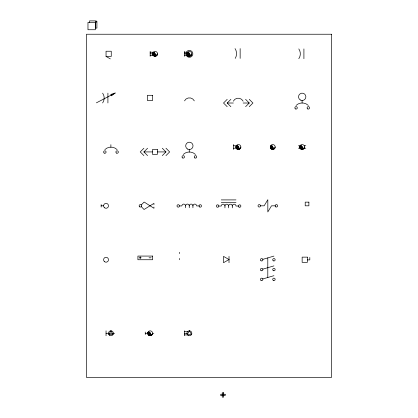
<?xml version="1.0" encoding="UTF-8"?>
<svg xmlns="http://www.w3.org/2000/svg" width="418" height="418" viewBox="0 0 418 418"><rect width="100%" height="100%" fill="white"/><g stroke="black" fill="none" stroke-linecap="round" stroke-linejoin="round"><path stroke-width="0.63" d="M235.961 147.193L237.293 145.762M152.685 53.457L153.463 52.678M152.633 54.063L154.059 52.637M152.722 54.528L154.467 52.783M152.878 54.93L154.77 53.034M153.087 55.275L154.984 53.379M153.338 55.573L155.073 53.844A1.228 1.228 0 0 0 153.845 52.616A1.228 1.228 0 0 0 152.622 53.844L150.172 53.844M153.641 55.829L155.162 54.303M153.986 56.038L155.376 54.648M154.383 56.195L155.679 54.899M154.848 56.284L156.086 55.051M155.418 56.268L156.682 55.004M156.254 55.991L157.22 55.019M187.003 53.457L187.781 52.678M186.951 54.063L188.377 52.637M187.039 54.528L188.784 52.783M187.191 54.93L189.088 53.034M187.4 55.275L189.302 53.379M187.656 55.573L189.391 53.844A1.228 1.228 0 0 0 188.163 52.616A1.228 1.228 0 0 0 186.94 53.844M187.959 55.829L189.479 54.303M188.304 56.038L189.694 54.648M188.701 56.195L189.997 54.899M189.166 56.284L190.404 55.051M189.735 56.268L191 55.004M190.571 55.991L191.538 55.019M143.907 148.244L140.229 151.922L143.907 155.6M147.585 155.6L143.907 151.922L147.585 148.244M162.288 155.6L165.967 151.922L162.288 148.244M165.967 155.6L169.645 151.922L165.967 148.244M227.199 99.338L223.52 103.016L227.199 106.694M230.877 106.694L227.199 103.016L230.877 99.338M141.232 204.951L144.147 202.04L153.949 208.268L153.949 207.046M245.585 106.694L249.259 103.016L245.585 99.338M249.259 106.694L252.937 103.016L249.259 99.338M235.961 146.786L236.881 145.866M235.961 147.497L237.596 145.866M236.17 148.113L238.108 146.169M236.374 148.317L238.213 146.478M236.473 148.62L238.417 146.681M236.677 148.829L238.417 147.089M237.393 149.236L238.72 147.909M237.596 149.336L238.924 148.009M238.312 149.44L239.54 148.212M238.72 149.44L239.948 148.212M239.232 149.336L240.663 147.909M270.341 146.603L271.12 145.825M270.289 147.209L271.721 145.783M270.378 147.679L272.123 145.929M270.535 148.076L272.431 146.18M270.744 148.421L272.64 146.525M271 148.719L272.729 146.99A1.228 1.228 0 0 0 271.507 145.762A1.228 1.228 0 0 0 270.279 146.99M271.298 148.975L272.823 147.449M271.643 149.184L273.032 147.794M272.045 149.341L273.341 148.045M272.51 149.43L273.743 148.197M273.079 149.414L274.339 148.155M273.91 149.137L274.882 148.165M299.758 146.603L300.537 145.825M299.706 147.209L301.132 145.783M299.795 147.679L301.54 145.929M299.952 148.076L301.843 146.18M300.161 148.421L302.057 146.525M300.411 148.719L302.146 146.99A1.228 1.228 0 0 0 300.923 145.762A1.228 1.228 0 0 0 299.696 146.99M300.714 148.975L302.24 147.449M301.059 149.184L302.449 147.794M301.456 149.341L302.752 148.045M301.921 149.43L303.16 148.197M302.491 149.414L303.755 148.155M303.327 149.137L304.294 148.165L305.824 148.212M147.779 332.895L148.562 332.117M147.732 333.501L149.158 332.075M147.82 333.972L149.566 332.221M147.972 334.369L149.869 332.477M148.181 334.714L150.078 332.817M148.437 335.017L150.172 333.282A1.228 1.228 0 0 0 148.944 332.054A1.228 1.228 0 0 0 147.721 333.282L145.271 333.282M148.735 335.267L150.261 333.747M149.085 335.476L150.475 334.086M149.482 335.633L150.778 334.337M149.947 335.722L151.18 334.489M150.517 335.706L151.781 334.447M151.347 335.429L152.319 334.457M236.065 147.805L237.905 146.07M236.881 148.928L238.516 147.397M237.084 149.132L238.621 147.706M237.905 149.44L239.232 148.212M115.201 93L111.481 95.811L110.775 94.452L115.201 93L96.38 102.849M262.791 259.359L273.926 256.093M262.791 269.166L273.926 265.895M262.791 278.968L273.926 275.702M150.172 52.208L153.234 52.208M184.49 52.208L186.329 52.208M184.49 53.844L185.916 53.844M150.172 55.474L153.234 55.474M184.49 55.474L186.329 55.474M106.047 56.446L111.256 56.446L111.256 51.236L106.047 51.236L106.047 56.446L110.336 58.896M227.199 103.016L233.328 103.016M243.13 103.016L249.259 103.016M233.51 145.762L236.269 145.762M298.468 145.762L300.025 145.762M304.267 145.762L305.824 145.762M233.51 148.212L236.269 148.212M298.468 148.212L300.025 148.212M143.907 151.922L152.486 151.922M157.387 151.922L165.967 151.922M221.263 199.903L235.971 199.903M221.263 202.354L235.971 202.354M101.146 205.818L103.596 205.818M260.477 205.818A1.228 1.228 0 0 0 258.637 204.757A1.228 1.228 0 0 0 258.637 206.879A1.228 1.228 0 0 0 260.477 205.818L264.155 205.818L267.828 199.689L267.828 211.947L271.507 205.818L275.185 205.818M179.447 205.928A1.228 1.228 0 0 0 177.613 204.867A1.228 1.228 0 0 0 177.613 206.994A1.228 1.228 0 0 0 179.447 205.928L181.903 205.928A1.839 1.839 0 0 1 183.737 204.094A1.839 1.839 0 0 1 185.576 205.928L185.576 207.767M199.062 205.928L196.606 205.928A1.839 1.839 0 0 0 194.772 204.094A1.839 1.839 0 0 0 192.933 205.928L192.933 207.767M218.813 206.032A1.228 1.228 0 0 1 216.973 207.093A1.228 1.228 0 0 1 216.973 204.972A1.228 1.228 0 0 1 218.813 206.032L221.263 206.032A1.839 1.839 0 0 1 223.102 204.193A1.839 1.839 0 0 1 224.941 206.032L224.941 207.866M238.422 206.032L235.971 206.032A1.839 1.839 0 0 0 234.132 204.193A1.839 1.839 0 0 0 232.293 206.032L232.293 207.866M139.142 257.801L141.185 257.801M149.048 257.801L151.091 257.801M307.355 259.897L309.806 259.897L309.806 257.446M184.49 331.646L187.562 331.646M106.047 333.282L114.626 333.282M153.845 333.282L152.622 333.282A2.451 2.451 0 0 1 148.944 335.403A2.451 2.451 0 0 1 148.944 331.16A2.451 2.451 0 0 1 152.622 333.282A1.228 1.228 0 0 1 151.394 334.505A1.228 1.228 0 0 1 150.172 333.282M184.49 333.282L186.94 333.282M184.49 334.917L187.562 334.917M222.235 394.158L223.677 394.158M222.235 395.721L223.677 395.721M141.284 206.633L144.043 209.496L153.949 203.367L153.949 204.59M303.912 48.911L303.912 58.713M302.099 100.508L302.099 102.959M267.797 257.927L267.797 277.536M240.151 48.598L240.151 58.4M233.51 144.539L233.51 149.44M229.017 256.375L229.017 262.708M224.941 206.032A1.839 1.839 0 0 1 226.781 204.193A1.839 1.839 0 0 1 228.615 206.032L228.615 207.866M223.703 394.247L223.703 395.632M189.255 149.534L189.255 151.99M185.576 205.928A1.839 1.839 0 0 1 187.416 204.094A1.839 1.839 0 0 1 189.255 205.928L189.255 207.767M184.49 51.393L184.49 56.294M184.49 330.831L184.49 335.732M179.583 252.289L179.583 253.616M179.583 258.418L179.583 259.745M150.172 51.393L150.172 56.294M145.271 332.054L145.271 334.505M140.161 256.783L140.161 258.826M110.88 144.68L110.88 147.131M107.912 93.146L107.912 102.953M106.047 330.831L106.047 335.732M101.146 204.59L101.146 207.046M95.33 22.389L95.33 29.741L87.973 29.741L87.973 22.389L96.182 22.368L96.182 20.9L89.515 20.9L89.515 22.368M235.961 146.99A1.228 1.228 0 0 1 237.189 145.762A1.228 1.228 0 0 1 238.417 146.99A1.228 1.228 0 0 0 239.639 148.212A1.228 1.228 0 0 0 240.867 146.99A2.451 2.451 0 0 0 237.189 144.863A2.451 2.451 0 0 0 237.189 149.111A2.451 2.451 0 0 0 240.867 146.99M228.615 206.032A1.839 1.839 0 0 1 230.454 204.193A1.839 1.839 0 0 1 232.293 206.032M189.255 205.928A1.839 1.839 0 0 1 191.094 204.094A1.839 1.839 0 0 1 192.933 205.928M304.597 146.99A2.451 2.451 0 0 1 300.923 149.111A2.451 2.451 0 0 1 300.923 144.863A2.451 2.451 0 0 1 304.597 146.99A1.228 1.228 0 0 1 303.374 148.212A1.228 1.228 0 0 1 302.146 146.99M275.185 146.99A2.451 2.451 0 0 1 271.507 149.111A2.451 2.451 0 0 1 271.507 144.863A2.451 2.451 0 0 1 275.185 146.99A1.228 1.228 0 0 1 273.957 148.212A1.228 1.228 0 0 1 272.729 146.99M183.23 154.441A8.888 8.888 0 0 1 195.483 154.441M104.855 149.581A8.888 8.888 0 0 1 117.113 149.581M296.075 105.409A8.888 8.888 0 0 1 308.327 105.409M233.328 101.177A5.481 5.481 0 0 1 243.13 101.177M184.51 100.879A5.481 5.481 0 0 1 194.318 100.879M102.624 93.146A8.428 8.428 0 0 1 102.624 102.953M298.807 48.911A8.621 8.621 0 0 1 298.807 58.713M235.047 48.598A9.055 9.055 0 0 1 235.209 58.4M191.841 53.844A2.451 2.451 0 0 1 188.163 55.965A2.451 2.451 0 0 1 188.163 51.717A2.451 2.451 0 0 1 191.841 53.844A1.228 1.228 0 0 1 190.613 55.066A1.228 1.228 0 0 1 189.391 53.844M157.523 53.844A2.451 2.451 0 0 1 153.845 55.965A2.451 2.451 0 0 1 153.85 51.717A2.451 2.451 0 0 1 157.523 53.844A1.228 1.228 0 0 1 156.301 55.066A1.228 1.228 0 0 1 155.073 53.844M110.953 330.831L108.826 334.505L113.074 334.505L110.953 330.831M189.391 330.831L187.269 334.505L191.512 334.505L189.391 330.831M229.017 259.541L223.505 262.708L223.505 256.375L229.017 259.541M96.913 21.637L95.445 21.637L95.445 28.074L96.913 28.074L96.913 21.637M331.563 34.234L86.437 34.234L86.437 377.402L331.563 377.402L331.563 34.234M152.601 95.299L147.392 95.299L147.392 100.508L152.601 100.508L152.601 95.299M157.387 149.472L152.486 149.472L152.486 154.373L157.387 154.373L157.387 149.472M308.886 202.14L305.208 202.14L305.208 205.818L308.886 205.818L308.886 202.14M152.622 256.067L137.914 256.067L137.914 259.745L152.622 259.745L152.622 256.067M307.355 257.138L302.146 257.138L302.146 262.347L307.355 262.347L307.355 257.138M223.677 392.779L222.235 392.779L222.235 397.1L223.677 397.1L223.677 392.779M225.15 394.247L220.761 394.247L220.761 395.632L225.15 395.632L225.15 394.247M109.725 335.403A2.451 2.451 0 0 0 113.403 333.282A2.451 2.451 0 0 0 109.725 331.16A2.451 2.451 0 0 0 109.725 335.403M273.315 280.436A1.228 1.228 0 0 0 275.154 279.376A1.228 1.228 0 0 0 273.315 278.315A1.228 1.228 0 0 0 273.315 280.436M261.057 280.436A1.228 1.228 0 0 0 262.896 279.376A1.228 1.228 0 0 0 261.057 278.315A1.228 1.228 0 0 0 261.057 280.436M273.315 270.634A1.228 1.228 0 0 0 275.154 269.573A1.228 1.228 0 0 0 273.315 268.513A1.228 1.228 0 0 0 273.315 270.634M261.057 270.634A1.228 1.228 0 0 0 262.896 269.573A1.228 1.228 0 0 0 261.057 268.513A1.228 1.228 0 0 0 261.057 270.634M273.241 260.78A1.228 1.228 0 0 0 275.149 259.855A1.228 1.228 0 0 0 273.393 258.664A1.228 1.228 0 0 0 273.241 260.78M260.984 260.78A1.228 1.228 0 0 0 262.891 259.855A1.228 1.228 0 0 0 261.135 258.664A1.228 1.228 0 0 0 260.984 260.78M104.672 261.772A2.451 2.451 0 0 0 108.492 259.918A2.451 2.451 0 0 0 104.975 257.54A2.451 2.451 0 0 0 104.672 261.772M275.796 206.879A1.228 1.228 0 0 0 277.636 205.818A1.228 1.228 0 0 0 275.796 204.757A1.228 1.228 0 0 0 275.796 206.879M239.033 207.093A1.228 1.228 0 0 0 240.872 206.032A1.228 1.228 0 0 0 239.033 204.972A1.228 1.228 0 0 0 239.033 207.093M199.6 206.947A1.228 1.228 0 0 0 201.507 206.017A1.228 1.228 0 0 0 199.752 204.825A1.228 1.228 0 0 0 199.6 206.947M139.68 206.832A1.228 1.228 0 0 0 141.587 205.907A1.228 1.228 0 0 0 139.831 204.715A1.228 1.228 0 0 0 139.68 206.832M188.163 335.403A2.451 2.451 0 0 0 191.841 333.282A2.451 2.451 0 0 0 188.163 331.16A2.451 2.451 0 0 0 188.163 335.403M104.672 207.845A2.451 2.451 0 0 0 108.492 205.99A2.451 2.451 0 0 0 104.975 203.613A2.451 2.451 0 0 0 104.672 207.845M187.52 149.043A3.678 3.678 0 0 0 193.032 145.861A3.678 3.678 0 0 0 187.52 142.674A3.678 3.678 0 0 0 187.52 149.043M194.872 157.952A1.228 1.228 0 0 0 196.711 156.891A1.228 1.228 0 0 0 194.872 155.83A1.228 1.228 0 0 0 194.872 157.952M182.541 157.905A1.228 1.228 0 0 0 184.453 156.98A1.228 1.228 0 0 0 182.692 155.789A1.228 1.228 0 0 0 182.541 157.905M116.423 153.051A1.228 1.228 0 0 0 118.336 152.121A1.228 1.228 0 0 0 116.575 150.929A1.228 1.228 0 0 0 116.423 153.051M104.166 153.051A1.228 1.228 0 0 0 106.078 152.121A1.228 1.228 0 0 0 104.317 150.929A1.228 1.228 0 0 0 104.166 153.051M300.364 100.012A3.678 3.678 0 0 0 305.877 96.83A3.678 3.678 0 0 0 300.364 93.642A3.678 3.678 0 0 0 300.364 100.012M307.716 108.92A1.228 1.228 0 0 0 309.555 107.86A1.228 1.228 0 0 0 307.716 106.799A1.228 1.228 0 0 0 307.716 108.92M295.463 108.92A1.228 1.228 0 0 0 297.297 107.86A1.228 1.228 0 0 0 295.463 106.799A1.228 1.228 0 0 0 295.463 108.92M187.442 56.717A3.475 3.475 0 0 0 192.855 54.089A3.475 3.475 0 0 0 187.875 50.719A3.475 3.475 0 0 0 187.442 56.717"/></g></svg>
